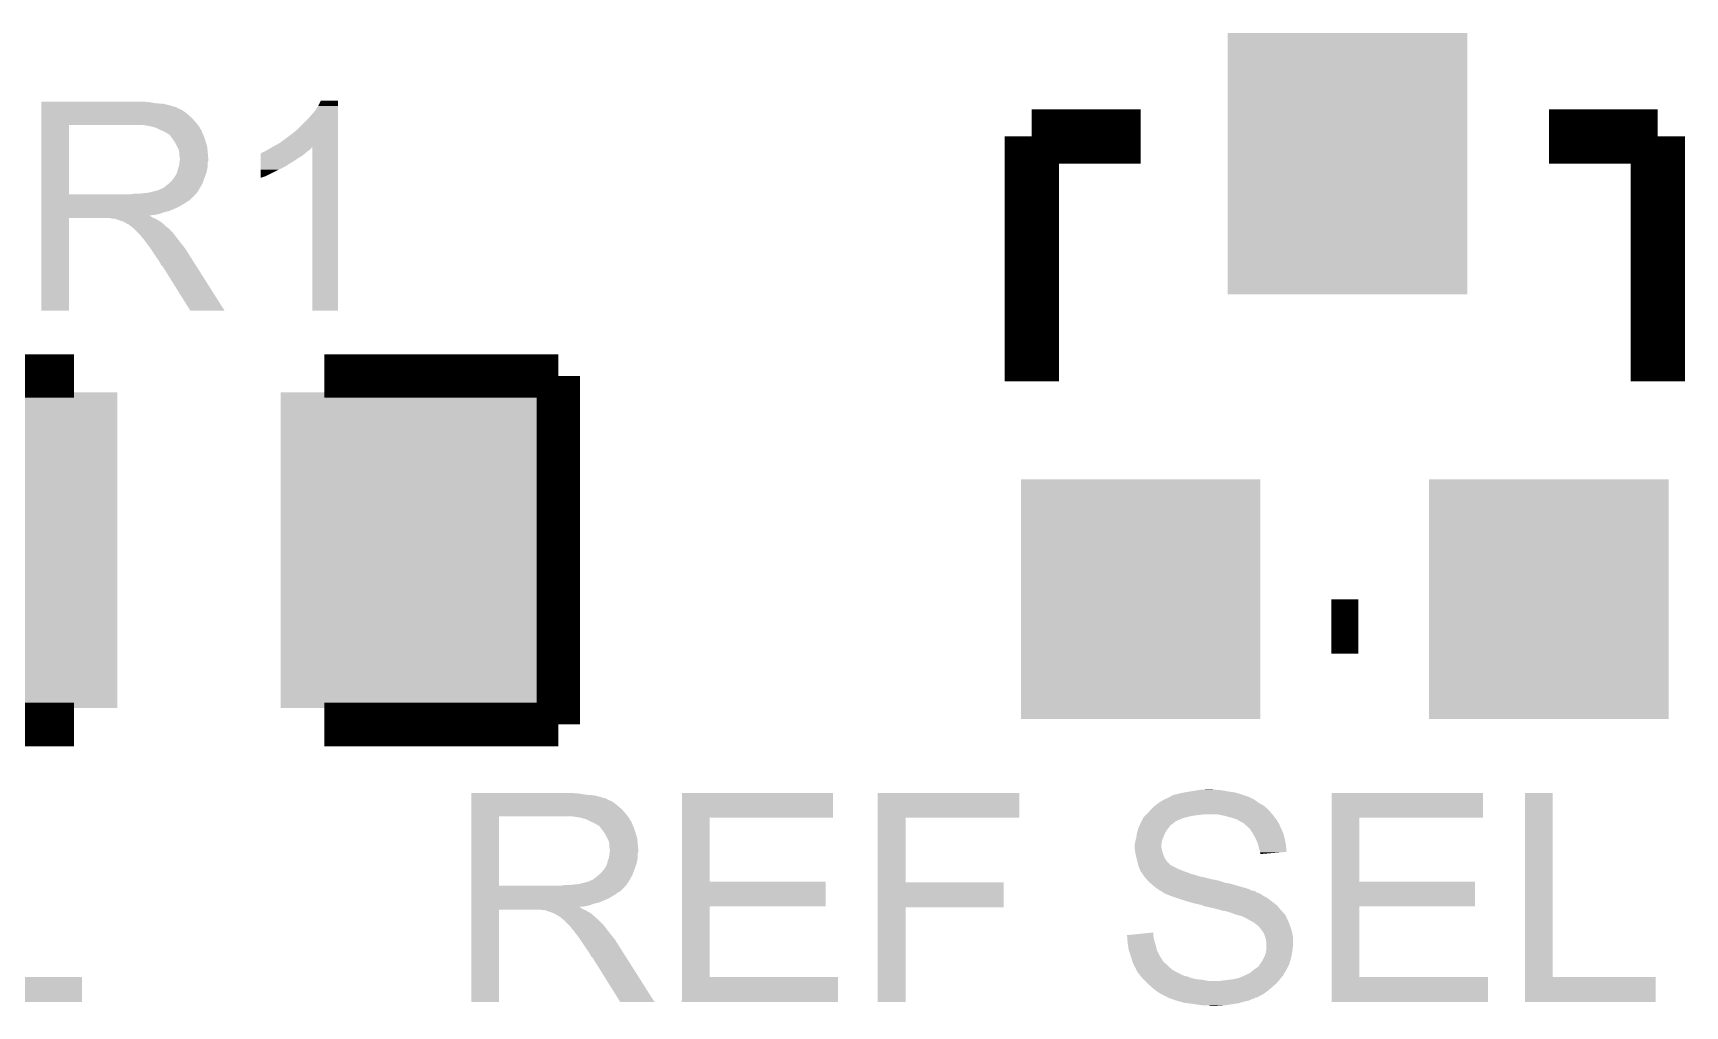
# Model space of a CAD drawing. Extents: x -1.4 to 24.3, y -3.9 to 24.9.
# Drawn here: x 10.12 to 17.83, y 3.72 to 8.26 of the extents above; entities that cross this region are included whole.
import ezdxf

# ---------------------------------------------------------------- set-up
doc = ezdxf.new("R2010")
doc.units = 0
doc.layers.get('0').update_dxf_attribs({"linetype": 'CONTINUOUS'})
doc.layers.add('DAC2_CLICK_V100_GTO', color=11, linetype='CONTINUOUS')
doc.layers.add('DAC2_CLICK_V100_GTS', color=8, linetype='CONTINUOUS')

# ---------------------------------------------------------------- blocks, each defined once
blk = doc.blocks.new('SQUARE_55')
blk.add_solid([(0.5588, 0.5588), (0.5588, -0.5588), (-0.5588, 0.5588), (-0.5588, -0.5588)])
blk = doc.blocks.new('RECTANGLE_30')
blk.add_solid([(0.5588, 0.6096), (0.5588, -0.6096), (-0.5588, 0.6096), (-0.5588, -0.6096)])
blk = doc.blocks.new('RECTANGLE_32')
blk.add_solid([(0.6096, 0.7366), (0.6096, -0.7366), (-0.6096, 0.7366), (-0.6096, -0.7366)])

msp = doc.modelspace()

# ---------------------------------------------------------------- linework, layer by layer
at = {"layer": 'DAC2_CLICK_V100_GTO'}
for points, const_width in [([(14.7828, 7.7724), (15.2908, 7.7724)], 0.254), ([(14.7828, 6.6294), (14.7828, 7.7724)], 0.254), ([(17.1958, 7.7724), (17.7038, 7.7724)], 0.254), ([(17.7038, 6.6294), (17.7038, 7.7724)], 0.254), ([(9.2202, 6.6548), (10.3124, 6.6548)], 0.2032), ([(11.4808, 6.6548), (12.573, 6.6548)], 0.2032), ([(12.573, 5.0292), (12.573, 6.6548)], 0.2032), ([(16.1798, 5.4864), (16.3068, 5.4864)], 0.254), ([(9.2202, 5.0292), (10.3124, 5.0292)], 0.2032), ([(11.4808, 5.0292), (12.573, 5.0292)], 0.2032)]:
    msp.add_lwpolyline(points, dxfattribs=dict(at, const_width=const_width))
for points in [[(10.16002, 7.93242), (10.160022, 7.93496), (10.66546, 7.93242), (10.63752, 7.93496)], [(10.16002, 7.92734), (10.16002, 7.93242), (10.695938, 7.92734), (10.66546, 7.93242)], [(10.16002, 7.9248), (10.16002, 7.92734), (10.7315, 7.9248), (10.695938, 7.92734)], [(10.16002, 7.91718), (10.16002, 7.9248), (10.761978, 7.91718), (10.7315, 7.9248)], [(10.16002, 7.9121), (10.16002, 7.91718), (10.777222, 7.9121), (10.761978, 7.91718)], [(10.16002, 7.90956), (10.16002, 7.9121), (10.789922, 7.90956), (10.777222, 7.9121)], [(10.16002, 7.909538), (10.16002, 7.90956), (10.79246, 7.909538), (10.789922, 7.90956)], [(10.16002, 7.907014), (10.16002, 7.909538), (10.792474, 7.907014), (10.79246, 7.909538)], [(10.16002, 7.90194), (10.16002, 7.907014), (10.80262, 7.90194), (10.792474, 7.907014)], [(10.16002, 7.896858), (10.16002, 7.90194), (10.815322, 7.896858), (10.80262, 7.90194)], [(10.16002, 7.8867), (10.16002, 7.896858), (10.83056, 7.8867), (10.815322, 7.896858)], [(10.16002, 7.874), (10.16002, 7.8867), (10.8458, 7.874), (10.83056, 7.8867)], [(10.16002, 7.85876), (10.16002, 7.874), (10.863582, 7.85876), (10.8458, 7.874)], [(11.40206, 7.85114), (11.43762, 7.89178), (11.544298, 7.85114), (11.544298, 7.89178)], [(11.43762, 7.89178), (11.45286, 7.914642), (11.544298, 7.89178), (11.544298, 7.914642)], [(11.45286, 7.914642), (11.465562, 7.940018), (11.544298, 7.914642), (11.5443, 7.940018)], [(11.465562, 7.940018), (11.465574, 7.94004), (11.5443, 7.940018), (11.465574, 7.94004)], [(10.160012, 7.503182), (10.160018, 7.82572), (10.28954, 7.503182), (10.289542, 7.82572)], [(10.160018, 7.838442), (10.16002, 7.85876), (10.88136, 7.838442), (10.863582, 7.85876)], [(10.160018, 7.82574), (10.160018, 7.838442), (10.891238, 7.82574), (10.88136, 7.838442)], [(10.160018, 7.82572), (10.160018, 7.82574), (10.289542, 7.82572), (10.59688, 7.82574)], [(10.668002, 7.82066), (10.634982, 7.82574), (10.895188, 7.82066), (10.891238, 7.82574)], [(10.686642, 7.815576), (10.668002, 7.82066), (10.89914, 7.815576), (10.895188, 7.82066)], [(10.69594, 7.81304), (10.686642, 7.815576), (10.899144, 7.81304), (10.89914, 7.815576)], [(10.695952, 7.813034), (10.69594, 7.81304), (10.899144, 7.813034), (10.899144, 7.81304)], [(10.71626, 7.80288), (10.695952, 7.813034), (10.90676, 7.80288), (10.899144, 7.813034)], [(10.73404, 7.79526), (10.71626, 7.80288), (10.909808, 7.79526), (10.90676, 7.80288)], [(10.74251, 7.79018), (10.73404, 7.79526), (10.91184, 7.79018), (10.909808, 7.79526)], [(10.74674, 7.787642), (10.74251, 7.79018), (10.912928, 7.787642), (10.91184, 7.79018)], [(10.754364, 7.78256), (10.74674, 7.787642), (10.915106, 7.78256), (10.912928, 7.787642)], [(11.33094, 7.7851), (11.358878, 7.807958), (11.544296, 7.7851), (11.544296, 7.807958)], [(11.358878, 7.807958), (11.40206, 7.85114), (11.544296, 7.807958), (11.544298, 7.85114)], [(10.756904, 7.782552), (10.754364, 7.78256), (10.91511, 7.782552), (10.915106, 7.78256)], [(10.76452, 7.7724), (10.756904, 7.782552), (10.91946, 7.7724), (10.91511, 7.782552)], [(10.77214, 7.76224), (10.76452, 7.7724), (10.922848, 7.76224), (10.91946, 7.7724)], [(10.781212, 7.74954), (10.77214, 7.76224), (10.92708, 7.74954), (10.922848, 7.76224)], [(10.78484, 7.744458), (10.781212, 7.74954), (10.928606, 7.744458), (10.92708, 7.74954)], [(10.795, 7.724138), (10.78484, 7.744458), (10.9347, 7.724138), (10.928606, 7.744458)], [(10.80262, 7.708896), (10.795, 7.724138), (10.936226, 7.708896), (10.9347, 7.724138)], [(11.209022, 7.70636), (11.219178, 7.71144), (11.40714, 7.70636), (11.413912, 7.71144)], [(11.219178, 7.71144), (11.223408, 7.713978), (11.413912, 7.71144), (11.417298, 7.713978)], [(11.223408, 7.713978), (11.236098, 7.721592), (11.417298, 7.713978), (11.422376, 7.721592)], [(11.236098, 7.721592), (11.236112, 7.7216), (11.422376, 7.721592), (11.424898, 7.7216)], [(11.236112, 7.7216), (11.24458, 7.72668), (11.544294, 7.7216), (11.544294, 7.72668)], [(11.24458, 7.72668), (11.272522, 7.74192), (11.544294, 7.72668), (11.544294, 7.74192)], [(11.272522, 7.74192), (11.30046, 7.76224), (11.544294, 7.74192), (11.544296, 7.76224)], [(11.30046, 7.76224), (11.33094, 7.7851), (11.544296, 7.76224), (11.544296, 7.7851)], [(11.42492, 6.959622), (11.424898, 7.7216), (11.544278, 6.959622), (11.544294, 7.7216)], [(10.79754, 7.619998), (10.802618, 7.632698), (10.934698, 7.619998), (10.93724, 7.632698)], [(10.802618, 7.632698), (10.80552, 7.653016), (10.93724, 7.632698), (10.93724, 7.653016)], [(10.804072, 7.69874), (10.80262, 7.708896), (10.93724, 7.69874), (10.936226, 7.708896)], [(10.80516, 7.691118), (10.804072, 7.69874), (10.937876, 7.691118), (10.93724, 7.69874)], [(10.805162, 7.678418), (10.80516, 7.691118), (10.938934, 7.678418), (10.937876, 7.691118)], [(10.8077, 7.670796), (10.805162, 7.678418), (10.93957, 7.670796), (10.938934, 7.678418)], [(10.80552, 7.653016), (10.806246, 7.658096), (10.93724, 7.653016), (10.939778, 7.658096)], [(10.806246, 7.658096), (10.8077, 7.66826), (10.939778, 7.658096), (10.939778, 7.66826)], [(10.8077, 7.668262), (10.8077, 7.670796), (10.93978, 7.668262), (10.93957, 7.670796)], [(10.8077, 7.66826), (10.8077, 7.668262), (10.939778, 7.66826), (10.93978, 7.668262)], [(11.183628, 7.62508), (11.18363, 7.6327), (11.285218, 7.62508), (11.297922, 7.6327)], [(11.18363, 7.64032), (11.183634, 7.65556), (11.310616, 7.64032), (11.336022, 7.65556)], [(11.18363, 7.640298), (11.18363, 7.64032), (11.30808, 7.640298), (11.310616, 7.64032)], [(11.18363, 7.637774), (11.18363, 7.640298), (11.308066, 7.637774), (11.30808, 7.640298)], [(11.18363, 7.6327), (11.18363, 7.637774), (11.297922, 7.6327), (11.308066, 7.637774)], [(11.183634, 7.65556), (11.183636, 7.6708), (11.336022, 7.65556), (11.35888, 7.6708)], [(11.183636, 7.6708), (11.18364, 7.6835), (11.35888, 7.6708), (11.379198, 7.6835)], [(11.18364, 7.6835), (11.183642, 7.69366), (11.379198, 7.6835), (11.39139, 7.69366)], [(11.183642, 7.69366), (11.186166, 7.693666), (11.39139, 7.69366), (11.391398, 7.693666)], [(11.186166, 7.693666), (11.1887, 7.6962), (11.391398, 7.693666), (11.39444, 7.6962)], [(11.1887, 7.6962), (11.188704, 7.696202), (11.39444, 7.6962), (11.394442, 7.696202)], [(11.188704, 7.696202), (11.193782, 7.69874), (11.394442, 7.696202), (11.397614, 7.69874)], [(11.193782, 7.69874), (11.201404, 7.701282), (11.397614, 7.69874), (11.400792, 7.701282)], [(11.201404, 7.701282), (11.209022, 7.70636), (11.400792, 7.701282), (11.40714, 7.70636)], [(10.756898, 7.553958), (10.7696, 7.56666), (10.912762, 7.553958), (10.91738, 7.56666)], [(10.7696, 7.56666), (10.779758, 7.579358), (10.91738, 7.56666), (10.921998, 7.579358)], [(10.779758, 7.579358), (10.782298, 7.5819), (10.921998, 7.579358), (10.922922, 7.5819)], [(10.782298, 7.5819), (10.78484, 7.586978), (10.922922, 7.5819), (10.924768, 7.586978)], [(10.78484, 7.586978), (10.789918, 7.594598), (10.924768, 7.586978), (10.927538, 7.594598)], [(10.789918, 7.594598), (10.794998, 7.607298), (10.927538, 7.594598), (10.932156, 7.607298)], [(10.794998, 7.6073), (10.79754, 7.619998), (10.932158, 7.6073), (10.934698, 7.619998)], [(10.794998, 7.607298), (10.794998, 7.6073), (10.932156, 7.607298), (10.932158, 7.6073)], [(11.18362, 7.58698), (11.183626, 7.61746), (11.206478, 7.58698), (11.26744, 7.61746)], [(11.18362, 7.57939), (11.18362, 7.58698), (11.18362, 7.57939), (11.206478, 7.58698)], [(11.183626, 7.61746), (11.183628, 7.62508), (11.26744, 7.61746), (11.285218, 7.62508)], [(10.16001, 7.49046), (10.160012, 7.492994), (10.871178, 7.49046), (10.8712, 7.492994)], [(10.16001, 7.490454), (10.16001, 7.49046), (10.868654, 7.490454), (10.871178, 7.49046)], [(10.16001, 7.475218), (10.16001, 7.490454), (10.853416, 7.475218), (10.868654, 7.490454)], [(10.160012, 7.50316), (10.160012, 7.503182), (10.579098, 7.50316), (10.28954, 7.503182)], [(10.160012, 7.492994), (10.160012, 7.50316), (10.8712, 7.492994), (10.88136, 7.50316)], [(10.579098, 7.50316), (10.596864, 7.505698), (10.88136, 7.50316), (10.883898, 7.505698)], [(10.596864, 7.505698), (10.59688, 7.5057), (10.883898, 7.505698), (10.883898, 7.5057)], [(10.617198, 7.5057), (10.662918, 7.51078), (10.883898, 7.5057), (10.887286, 7.51078)], [(10.662918, 7.51078), (10.703558, 7.52094), (10.887286, 7.51078), (10.894062, 7.52094)], [(10.706096, 7.52094), (10.713716, 7.526018), (10.894062, 7.52094), (10.897024, 7.526018)], [(10.713716, 7.526018), (10.721338, 7.52856), (10.897024, 7.526018), (10.898506, 7.52856)], [(10.721338, 7.52856), (10.731498, 7.533638), (10.898506, 7.52856), (10.901468, 7.533638)], [(10.731498, 7.533638), (10.753722, 7.551418), (10.901468, 7.533638), (10.91184, 7.551418)], [(10.753722, 7.551418), (10.756898, 7.553958), (10.91184, 7.551418), (10.912762, 7.553958)], [(10.160008, 7.401558), (10.16001, 7.404066), (10.668004, 7.401558), (10.665492, 7.404066)], [(10.160008, 7.399018), (10.160008, 7.401558), (10.673082, 7.399018), (10.668004, 7.401558)], [(10.16001, 7.470138), (10.16001, 7.475218), (10.84326, 7.470138), (10.853416, 7.475218)], [(10.16001, 7.462518), (10.16001, 7.470138), (10.833098, 7.462518), (10.84326, 7.470138)], [(10.16001, 7.44728), (10.16001, 7.462518), (10.8077, 7.44728), (10.833098, 7.462518)], [(10.16001, 7.43966), (10.16001, 7.44728), (10.79246, 7.43966), (10.8077, 7.44728)], [(10.16001, 7.42442), (10.16001, 7.43966), (10.756898, 7.42442), (10.79246, 7.43966)], [(10.16001, 7.419338), (10.16001, 7.42442), (10.734038, 7.419338), (10.756898, 7.42442)], [(10.16001, 7.41172), (10.16001, 7.419338), (10.713718, 7.41172), (10.734038, 7.419338)], [(10.16001, 7.40664), (10.16001, 7.41172), (10.690858, 7.40664), (10.713718, 7.41172)], [(10.16001, 7.404066), (10.16001, 7.40664), (10.665492, 7.404066), (10.690858, 7.40664)], [(10.16, 6.959622), (10.160008, 7.391378), (10.289518, 6.959622), (10.28954, 7.391378)], [(10.160008, 7.39394), (10.160008, 7.399018), (10.6807, 7.39394), (10.673082, 7.399018)], [(10.160008, 7.3914), (10.160008, 7.39394), (10.687052, 7.3914), (10.6807, 7.39394)], [(10.160008, 7.391378), (10.160008, 7.3914), (10.28954, 7.391378), (10.482578, 7.3914)], [(10.492738, 7.38886), (10.482578, 7.3914), (10.693402, 7.38886), (10.687052, 7.3914)], [(10.507974, 7.386326), (10.505434, 7.38886), (10.697626, 7.386326), (10.693402, 7.38886)], [(10.510516, 7.38632), (10.507974, 7.386326), (10.697636, 7.38632), (10.697626, 7.386326)], [(10.540998, 7.37616), (10.510516, 7.38632), (10.714568, 7.37616), (10.697636, 7.38632)], [(10.546078, 7.37362), (10.540998, 7.37616), (10.7188, 7.37362), (10.714568, 7.37616)], [(10.551158, 7.37108), (10.546078, 7.37362), (10.721976, 7.37108), (10.7188, 7.37362)], [(10.558778, 7.366002), (10.551158, 7.37108), (10.728324, 7.366002), (10.721976, 7.37108)], [(10.563856, 7.363462), (10.558778, 7.366002), (10.731498, 7.363462), (10.728324, 7.366002)], [(10.566394, 7.36346), (10.563856, 7.363462), (10.7315, 7.36346), (10.731498, 7.363462)], [(10.56894, 7.360922), (10.566394, 7.36346), (10.734038, 7.360922), (10.7315, 7.36346)], [(10.5791, 7.3533), (10.56894, 7.360922), (10.74166, 7.3533), (10.734038, 7.360922)], [(10.582276, 7.35076), (10.5791, 7.3533), (10.7442, 7.35076), (10.74166, 7.3533)], [(10.588628, 7.345678), (10.582276, 7.35076), (10.751822, 7.345678), (10.7442, 7.35076)], [(10.591798, 7.343142), (10.588628, 7.345678), (10.754358, 7.343142), (10.751822, 7.345678)], [(10.614662, 7.320278), (10.591798, 7.343142), (10.77722, 7.320278), (10.754358, 7.343142)], [(10.622278, 7.31266), (10.614662, 7.320278), (10.782936, 7.31266), (10.77722, 7.320278)], [(10.629898, 7.3025), (10.622278, 7.31266), (10.790556, 7.3025), (10.782936, 7.31266)], [(10.63117, 7.29996), (10.629898, 7.3025), (10.79246, 7.29996), (10.790556, 7.3025)], [(10.632434, 7.297434), (10.63117, 7.29996), (10.794426, 7.297434), (10.79246, 7.29996)], [(10.63497, 7.29742), (10.632434, 7.297434), (10.794436, 7.29742), (10.794426, 7.297434)], [(10.650216, 7.2771), (10.63497, 7.29742), (10.81024, 7.2771), (10.794436, 7.29742)], [(10.66546, 7.25678), (10.650216, 7.2771), (10.826496, 7.25678), (10.81024, 7.2771)], [(10.668848, 7.251698), (10.66546, 7.25678), (10.83056, 7.251698), (10.826496, 7.25678)], [(10.687474, 7.22376), (10.668848, 7.251698), (10.84834, 7.22376), (10.83056, 7.251698)], [(10.69594, 7.21106), (10.687474, 7.22376), (10.856398, 7.21106), (10.84834, 7.22376)], [(10.70864, 7.193282), (10.69594, 7.21106), (10.867678, 7.193282), (10.856398, 7.21106)], [(10.7188, 7.175498), (10.70864, 7.193282), (10.878962, 7.175498), (10.867678, 7.193282)], [(10.721338, 7.170426), (10.7188, 7.175498), (10.88218, 7.170426), (10.878962, 7.175498)], [(10.726414, 7.167882), (10.721338, 7.170426), (10.883794, 7.167882), (10.88218, 7.170426)], [(10.728962, 7.1628), (10.726414, 7.167882), (10.887018, 7.1628), (10.883794, 7.167882)], [(10.855958, 6.95961), (10.728962, 7.1628), (11.015934, 6.95961), (10.887018, 7.1628)], [(10.289518, 6.9596), (10.16, 6.959622), (10.289518, 6.9596), (10.289518, 6.959622)], [(11.01594, 6.9596), (11.015934, 6.95961), (11.01594, 6.9596), (10.855958, 6.95961)], [(11.544278, 6.9596), (11.42492, 6.959622), (11.544278, 6.9596), (11.544278, 6.959622)], [(12.16662, 4.70662), (12.166622, 4.70916), (12.67206, 4.70662), (12.64412, 4.70916)], [(12.16662, 4.70154), (12.16662, 4.70662), (12.702538, 4.70154), (12.67206, 4.70662)], [(13.149598, 4.59486), (13.1496, 4.709138), (13.855678, 4.59486), (13.8557, 4.709138)], [(13.1496, 4.709138), (13.149602, 4.70916), (13.8557, 4.709138), (13.149602, 4.70916)], [(14.063998, 4.59486), (14.064, 4.709138), (14.724358, 4.59486), (14.72438, 4.709138)], [(14.064, 4.709138), (14.064002, 4.70916), (14.72438, 4.709138), (14.064002, 4.70916)], [(15.448286, 4.70154), (15.47876, 4.70916), (15.76578, 4.70154), (15.741018, 4.70916)], [(15.47876, 4.70916), (15.49273, 4.7117), (15.741018, 4.70916), (15.732762, 4.7117)], [(15.49273, 4.7117), (15.5067, 4.71424), (15.732762, 4.7117), (15.716252, 4.71424)], [(15.5067, 4.71424), (15.52194, 4.71678), (15.716252, 4.71424), (15.69974, 4.71678)], [(15.52194, 4.71678), (15.53718, 4.71932), (15.69974, 4.71678), (15.68577, 4.71932)], [(15.53718, 4.71932), (15.553688, 4.72186), (15.68577, 4.71932), (15.6718, 4.72186)], [(15.553688, 4.72186), (15.570198, 4.7244), (15.6718, 4.72186), (15.64386, 4.7244)], [(15.570198, 4.7244), (15.605758, 4.72694), (15.633702, 4.7244), (15.623542, 4.72694)], [(16.182358, 4.59486), (16.18236, 4.709138), (16.888438, 4.59486), (16.88846, 4.709138)], [(16.18236, 4.709138), (16.182362, 4.70916), (16.88846, 4.709138), (16.182362, 4.70916)], [(17.084042, 3.85064), (17.08406, 4.709138), (17.213602, 3.85064), (17.21358, 4.709138)], [(17.08406, 4.709138), (17.084062, 4.70916), (17.21358, 4.709138), (17.084062, 4.70916)], [(12.166618, 4.612642), (12.16662, 4.63296), (12.88796, 4.612642), (12.870182, 4.63296)], [(12.16662, 4.699), (12.16662, 4.70154), (12.7381, 4.699), (12.702538, 4.70154)], [(12.16662, 4.69138), (12.16662, 4.699), (12.768578, 4.69138), (12.7381, 4.699)], [(12.16662, 4.6863), (12.16662, 4.69138), (12.783822, 4.6863), (12.768578, 4.69138)], [(12.16662, 4.68376), (12.16662, 4.6863), (12.796522, 4.68376), (12.783822, 4.6863)], [(12.16662, 4.683738), (12.16662, 4.68376), (12.79906, 4.683738), (12.796522, 4.68376)], [(12.16662, 4.681214), (12.16662, 4.683738), (12.799074, 4.681214), (12.79906, 4.683738)], [(12.16662, 4.67614), (12.16662, 4.681214), (12.80922, 4.67614), (12.799074, 4.681214)], [(12.16662, 4.671058), (12.16662, 4.67614), (12.821922, 4.671058), (12.80922, 4.67614)], [(12.16662, 4.6609), (12.16662, 4.671058), (12.83716, 4.6609), (12.821922, 4.671058)], [(12.16662, 4.6482), (12.16662, 4.6609), (12.8524, 4.6482), (12.83716, 4.6609)], [(12.16662, 4.63296), (12.16662, 4.6482), (12.870182, 4.63296), (12.8524, 4.6482)], [(15.32382, 4.61518), (15.336518, 4.630418), (15.900966, 4.61518), (15.88742, 4.630418)], [(15.336518, 4.630418), (15.33906, 4.63296), (15.88742, 4.630418), (15.88516, 4.63296)], [(15.33906, 4.63296), (15.351762, 4.64566), (15.88516, 4.63296), (15.870646, 4.64566)], [(15.351762, 4.64566), (15.358292, 4.65074), (15.870646, 4.64566), (15.86484, 4.65074)], [(15.358292, 4.65074), (15.374616, 4.663438), (15.86484, 4.65074), (15.84198, 4.663438)], [(15.374616, 4.663438), (15.374622, 4.663442), (15.84198, 4.663438), (15.841976, 4.663442)], [(15.374622, 4.663442), (15.39579, 4.676142), (15.841976, 4.663442), (15.8242, 4.676142)], [(15.39579, 4.676142), (15.400022, 4.67868), (15.8242, 4.676142), (15.81997, 4.67868)], [(15.400022, 4.67868), (15.411194, 4.68376), (15.81997, 4.67868), (15.811502, 4.68376)], [(15.411194, 4.68376), (15.416782, 4.6863), (15.811502, 4.68376), (15.803884, 4.6863)], [(15.416782, 4.6863), (15.427942, 4.691374), (15.803884, 4.6863), (15.798806, 4.691374)], [(15.427942, 4.691374), (15.427954, 4.69138), (15.798806, 4.691374), (15.796264, 4.69138)], [(15.427954, 4.69138), (15.42796, 4.691382), (15.796264, 4.69138), (15.796258, 4.691382)], [(15.42796, 4.691382), (15.430504, 4.693922), (15.796258, 4.691382), (15.788638, 4.693922)], [(15.430504, 4.693922), (15.440662, 4.699), (15.788638, 4.693922), (15.773402, 4.699)], [(15.440662, 4.699), (15.44828, 4.701538), (15.773402, 4.699), (15.765788, 4.701538)], [(15.44828, 4.701538), (15.448286, 4.70154), (15.765788, 4.701538), (15.76578, 4.70154)], [(12.166612, 4.277382), (12.166618, 4.59992), (12.29614, 4.277382), (12.296142, 4.59992)], [(12.166618, 4.59994), (12.166618, 4.612642), (12.897838, 4.59994), (12.88796, 4.612642)], [(12.166618, 4.59992), (12.166618, 4.59994), (12.296142, 4.59992), (12.60348, 4.59994)], [(12.674602, 4.59486), (12.641582, 4.59994), (12.901788, 4.59486), (12.897838, 4.59994)], [(12.693242, 4.589776), (12.674602, 4.59486), (12.90574, 4.589776), (12.901788, 4.59486)], [(12.70254, 4.58724), (12.693242, 4.589776), (12.905744, 4.58724), (12.90574, 4.589776)], [(12.702552, 4.587234), (12.70254, 4.58724), (12.905744, 4.587234), (12.905744, 4.58724)], [(12.72286, 4.57708), (12.702552, 4.587234), (12.91336, 4.57708), (12.905744, 4.587234)], [(12.74064, 4.56946), (12.72286, 4.57708), (12.916408, 4.56946), (12.91336, 4.57708)], [(12.74911, 4.56438), (12.74064, 4.56946), (12.91844, 4.56438), (12.916408, 4.56946)], [(12.75334, 4.561842), (12.74911, 4.56438), (12.919528, 4.561842), (12.91844, 4.56438)], [(12.760964, 4.55676), (12.75334, 4.561842), (12.921706, 4.55676), (12.919528, 4.561842)], [(12.763504, 4.556752), (12.760964, 4.55676), (12.92171, 4.556752), (12.921706, 4.55676)], [(12.77112, 4.5466), (12.763504, 4.556752), (12.92606, 4.5466), (12.92171, 4.556752)], [(13.149592, 4.29514), (13.149598, 4.594838), (13.279142, 4.29514), (13.27912, 4.594838)], [(13.149598, 4.594838), (13.149598, 4.59486), (13.27912, 4.594838), (13.855678, 4.59486)], [(14.063992, 4.2926), (14.063998, 4.594838), (14.193542, 4.2926), (14.19352, 4.594838)], [(14.063998, 4.594838), (14.063998, 4.59486), (14.19352, 4.594838), (14.724358, 4.59486)], [(15.28064, 4.546602), (15.286282, 4.559298), (15.420976, 4.546602), (15.430498, 4.559298)], [(15.286282, 4.559298), (15.288542, 4.56438), (15.430498, 4.559298), (15.43812, 4.56438)], [(15.288542, 4.56438), (15.28967, 4.566918), (15.43812, 4.56438), (15.44066, 4.566918)], [(15.28967, 4.566918), (15.2908, 4.56946), (15.44066, 4.566918), (15.444048, 4.56946)], [(15.2908, 4.56946), (15.29334, 4.57454), (15.444048, 4.56946), (15.45082, 4.57454)], [(15.29334, 4.57454), (15.29715, 4.58216), (15.45082, 4.57454), (15.463518, 4.58216)], [(15.29715, 4.58216), (15.30223, 4.59232), (15.463518, 4.58216), (15.488918, 4.59232)], [(15.30223, 4.59232), (15.303502, 4.59486), (15.488918, 4.59232), (15.498232, 4.59486)], [(15.303502, 4.59486), (15.30858, 4.59994), (15.498232, 4.59486), (15.51686, 4.59994)], [(15.30858, 4.59994), (15.31366, 4.60502), (15.51686, 4.59994), (15.5448, 4.60502)], [(15.31366, 4.60502), (15.3162, 4.60756), (15.5448, 4.60502), (15.570202, 4.60756)], [(15.3162, 4.60756), (15.31874, 4.6101), (15.570202, 4.60756), (15.582898, 4.6101)], [(15.31874, 4.6101), (15.318742, 4.610102), (15.90548, 4.6101), (15.905478, 4.610102)], [(15.318742, 4.610102), (15.32382, 4.61518), (15.905478, 4.610102), (15.900966, 4.61518)], [(15.684502, 4.60248), (15.648938, 4.6101), (15.911406, 4.60248), (15.90548, 4.6101)], [(15.71244, 4.59486), (15.684502, 4.60248), (15.917332, 4.59486), (15.911406, 4.60248)], [(15.737838, 4.587242), (15.71244, 4.59486), (15.923256, 4.587242), (15.917332, 4.59486)], [(15.73785, 4.587236), (15.737838, 4.587242), (15.92326, 4.587236), (15.923256, 4.587242)], [(15.742288, 4.5847), (15.73785, 4.587236), (15.923282, 4.5847), (15.92326, 4.587236)], [(15.742312, 4.584686), (15.742288, 4.5847), (15.925806, 4.584686), (15.923282, 4.5847)], [(15.755622, 4.57708), (15.742312, 4.584686), (15.929612, 4.57708), (15.925806, 4.584686)], [(15.760698, 4.574542), (15.755622, 4.57708), (15.93088, 4.574542), (15.929612, 4.57708)], [(15.770856, 4.569462), (15.760698, 4.574542), (15.933928, 4.569462), (15.93088, 4.574542)], [(15.77848, 4.561838), (15.770856, 4.569462), (15.9385, 4.561838), (15.933928, 4.569462)], [(15.798798, 4.544062), (15.77848, 4.561838), (15.94612, 4.544062), (15.9385, 4.561838)], [(16.182352, 4.29514), (16.182358, 4.594838), (16.311902, 4.29514), (16.31188, 4.594838)], [(16.182358, 4.594838), (16.182358, 4.59486), (16.31188, 4.594838), (16.888438, 4.59486)], [(12.77874, 4.53644), (12.77112, 4.5466), (12.929448, 4.53644), (12.92606, 4.5466)], [(12.787812, 4.52374), (12.77874, 4.53644), (12.93368, 4.52374), (12.929448, 4.53644)], [(12.79144, 4.518658), (12.787812, 4.52374), (12.935206, 4.518658), (12.93368, 4.52374)], [(12.8016, 4.498338), (12.79144, 4.518658), (12.9413, 4.498338), (12.935206, 4.518658)], [(12.80922, 4.483096), (12.8016, 4.498338), (12.942826, 4.483096), (12.9413, 4.498338)], [(12.810672, 4.47294), (12.80922, 4.483096), (12.94384, 4.47294), (12.942826, 4.483096)], [(12.81176, 4.465318), (12.810672, 4.47294), (12.944476, 4.465318), (12.94384, 4.47294)], [(15.26286, 4.467862), (15.2654, 4.483102), (15.387884, 4.467862), (15.389578, 4.483102)], [(15.2654, 4.483102), (15.266124, 4.485638), (15.389578, 4.483102), (15.38986, 4.485638)], [(15.266124, 4.485638), (15.27048, 4.500882), (15.38986, 4.485638), (15.395574, 4.500882)], [(15.27048, 4.500882), (15.271114, 4.50596), (15.395574, 4.500882), (15.39748, 4.50596)], [(15.271114, 4.50596), (15.27302, 4.521202), (15.39748, 4.50596), (15.404012, 4.521202)], [(15.27302, 4.521202), (15.27378, 4.52374), (15.404012, 4.521202), (15.4051, 4.52374)], [(15.27378, 4.52374), (15.278352, 4.53898), (15.4051, 4.52374), (15.41526, 4.53898)], [(15.278352, 4.53898), (15.28064, 4.546602), (15.41526, 4.53898), (15.420976, 4.546602)], [(15.7988, 4.54406), (15.798798, 4.544062), (15.94612, 4.54406), (15.94612, 4.544062)], [(15.81404, 4.5212), (15.7988, 4.54406), (15.956282, 4.5212), (15.94612, 4.54406)], [(15.82674, 4.49834), (15.81404, 4.5212), (15.962516, 4.49834), (15.956282, 4.5212)], [(15.828998, 4.493262), (15.82674, 4.49834), (15.9639, 4.493262), (15.962516, 4.49834)], [(15.8369, 4.475482), (15.828998, 4.493262), (15.967134, 4.475482), (15.9639, 4.493262)], [(15.839442, 4.465322), (15.8369, 4.475482), (15.96898, 4.465322), (15.967134, 4.475482)], [(12.801598, 4.3815), (12.80414, 4.394198), (12.938758, 4.3815), (12.941298, 4.394198)], [(12.80414, 4.394198), (12.809218, 4.406898), (12.941298, 4.394198), (12.94384, 4.406898)], [(12.809218, 4.406898), (12.81212, 4.427216), (12.94384, 4.406898), (12.94384, 4.427216)], [(12.811762, 4.452618), (12.81176, 4.465318), (12.945534, 4.452618), (12.944476, 4.465318)], [(12.8143, 4.444996), (12.811762, 4.452618), (12.94617, 4.444996), (12.945534, 4.452618)], [(12.81212, 4.427216), (12.812846, 4.432296), (12.94384, 4.427216), (12.946378, 4.432296)], [(12.812846, 4.432296), (12.8143, 4.44246), (12.946378, 4.432296), (12.946378, 4.44246)], [(12.8143, 4.442462), (12.8143, 4.444996), (12.94638, 4.442462), (12.94617, 4.444996)], [(12.8143, 4.44246), (12.8143, 4.442462), (12.946378, 4.44246), (12.94638, 4.442462)], [(15.26286, 4.462778), (15.26286, 4.467862), (15.38732, 4.462778), (15.387884, 4.467862)], [(15.26286, 4.455162), (15.26286, 4.462778), (15.38732, 4.455162), (15.38732, 4.462778)], [(15.262862, 4.455158), (15.26286, 4.455162), (15.38732, 4.455158), (15.38732, 4.455162)], [(15.265118, 4.434842), (15.262862, 4.455158), (15.3924, 4.434842), (15.38732, 4.455158)], [(15.2654, 4.432302), (15.265118, 4.434842), (15.393248, 4.432302), (15.3924, 4.434842)], [(15.268224, 4.4196), (15.2654, 4.432302), (15.39748, 4.4196), (15.393248, 4.432302)], [(15.27048, 4.40944), (15.268224, 4.4196), (15.401546, 4.40944), (15.39748, 4.4196)], [(15.271116, 4.406898), (15.27048, 4.40944), (15.402562, 4.406898), (15.401546, 4.40944)], [(15.274926, 4.391658), (15.271116, 4.406898), (15.412722, 4.391658), (15.402562, 4.406898)], [(15.841982, 4.45516), (15.839442, 4.465322), (15.96982, 4.45516), (15.96898, 4.465322)], [(15.847058, 4.439922), (15.841982, 4.45516), (15.97108, 4.439922), (15.96982, 4.45516)], [(15.84706, 4.434838), (15.847058, 4.439922), (15.971498, 4.434838), (15.97108, 4.439922)], [(15.84706, 4.432306), (15.84706, 4.434838), (15.94104, 4.432306), (15.971498, 4.434838)], [(15.849594, 4.429766), (15.84706, 4.432306), (15.910488, 4.429766), (15.94104, 4.432306)], [(15.8496, 4.424704), (15.849594, 4.429766), (15.8496, 4.424704), (15.910488, 4.429766)], [(12.738098, 4.307838), (12.760322, 4.325618), (12.908068, 4.307838), (12.91844, 4.325618)], [(12.760322, 4.325618), (12.763498, 4.328158), (12.91844, 4.325618), (12.919362, 4.328158)], [(12.763498, 4.328158), (12.7762, 4.34086), (12.919362, 4.328158), (12.92398, 4.34086)], [(12.7762, 4.34086), (12.786358, 4.353558), (12.92398, 4.34086), (12.928598, 4.353558)], [(12.786358, 4.353558), (12.788898, 4.3561), (12.928598, 4.353558), (12.929522, 4.3561)], [(12.788898, 4.3561), (12.79144, 4.361178), (12.929522, 4.3561), (12.931368, 4.361178)], [(12.79144, 4.361178), (12.796518, 4.368798), (12.931368, 4.361178), (12.934138, 4.368798)], [(12.796518, 4.368798), (12.801598, 4.381498), (12.934138, 4.368798), (12.938756, 4.381498)], [(12.801598, 4.381498), (12.801598, 4.3815), (12.938756, 4.381498), (12.938758, 4.3815)], [(15.278102, 4.378954), (15.274926, 4.391658), (15.42542, 4.378954), (15.412722, 4.391658)], [(15.278738, 4.376416), (15.278102, 4.378954), (15.425428, 4.376416), (15.42542, 4.378954)], [(15.280006, 4.37134), (15.278738, 4.376416), (15.433042, 4.37134), (15.425428, 4.376416)], [(15.28064, 4.368802), (15.280006, 4.37134), (15.438118, 4.368802), (15.433042, 4.37134)], [(15.285722, 4.3561), (15.28064, 4.368802), (15.46352, 4.3561), (15.438118, 4.368802)], [(15.289786, 4.34594), (15.285722, 4.3561), (15.488918, 4.34594), (15.46352, 4.3561)], [(15.2908, 4.343404), (15.289786, 4.34594), (15.496526, 4.343404), (15.488918, 4.34594)], [(15.293342, 4.34086), (15.2908, 4.343404), (15.504158, 4.34086), (15.496526, 4.343404)], [(15.295878, 4.33832), (15.293342, 4.34086), (15.510086, 4.33832), (15.504158, 4.34086)], [(15.29842, 4.333242), (15.295878, 4.33832), (15.521938, 4.333242), (15.510086, 4.33832)], [(15.298422, 4.33324), (15.29842, 4.333242), (15.521942, 4.33324), (15.521938, 4.333242)], [(15.30205, 4.32816), (15.298422, 4.33324), (15.542258, 4.32816), (15.521942, 4.33324)], [(15.307492, 4.32054), (15.30205, 4.32816), (15.565122, 4.32054), (15.542258, 4.32816)], [(15.31112, 4.31546), (15.307492, 4.32054), (15.59052, 4.31546), (15.565122, 4.32054)], [(12.16661, 4.26466), (12.166612, 4.267194), (12.877778, 4.26466), (12.8778, 4.267194)], [(12.16661, 4.264654), (12.16661, 4.26466), (12.875254, 4.264654), (12.877778, 4.26466)], [(12.16661, 4.249418), (12.16661, 4.264654), (12.860016, 4.249418), (12.875254, 4.264654)], [(12.16661, 4.244338), (12.16661, 4.249418), (12.84986, 4.244338), (12.860016, 4.249418)], [(12.16661, 4.236718), (12.16661, 4.244338), (12.839698, 4.236718), (12.84986, 4.244338)], [(12.166612, 4.27736), (12.166612, 4.277382), (12.585698, 4.27736), (12.29614, 4.277382)], [(12.166612, 4.267194), (12.166612, 4.27736), (12.8778, 4.267194), (12.88796, 4.27736)], [(12.585698, 4.27736), (12.603464, 4.279898), (12.88796, 4.27736), (12.890498, 4.279898)], [(12.603464, 4.279898), (12.60348, 4.2799), (12.890498, 4.279898), (12.890498, 4.2799)], [(12.623798, 4.2799), (12.669518, 4.28498), (12.890498, 4.2799), (12.893886, 4.28498)], [(12.669518, 4.28498), (12.710158, 4.29514), (12.893886, 4.28498), (12.900662, 4.29514)], [(12.712696, 4.29514), (12.720316, 4.300218), (12.900662, 4.29514), (12.903624, 4.300218)], [(12.720316, 4.300218), (12.727938, 4.30276), (12.903624, 4.300218), (12.905106, 4.30276)], [(12.727938, 4.30276), (12.738098, 4.307838), (12.905106, 4.30276), (12.908068, 4.307838)], [(13.14959, 4.18084), (13.149592, 4.295118), (13.820118, 4.18084), (13.82014, 4.295118)], [(13.149592, 4.295118), (13.149592, 4.29514), (13.82014, 4.295118), (13.279142, 4.29514)], [(14.063988, 4.17576), (14.063992, 4.292578), (14.650698, 4.17576), (14.65072, 4.292578)], [(14.063992, 4.292578), (14.063992, 4.2926), (14.65072, 4.292578), (14.193542, 4.2926)], [(15.31112, 4.315458), (15.31112, 4.31546), (15.590528, 4.315458), (15.59052, 4.31546)], [(15.317786, 4.30784), (15.31112, 4.315458), (15.618462, 4.30784), (15.590528, 4.315458)], [(15.317788, 4.307838), (15.317786, 4.30784), (15.621004, 4.307838), (15.618462, 4.30784)], [(15.32001, 4.3053), (15.317788, 4.307838), (15.626084, 4.3053), (15.621004, 4.307838)], [(15.322232, 4.30276), (15.32001, 4.3053), (15.64386, 4.30276), (15.633702, 4.3053)], [(15.324456, 4.300218), (15.322232, 4.30276), (15.65656, 4.300218), (15.64386, 4.30276)], [(15.328898, 4.29514), (15.324456, 4.300218), (15.671798, 4.29514), (15.65656, 4.300218)], [(15.334826, 4.29006), (15.328898, 4.29514), (15.687042, 4.29006), (15.671798, 4.29514)], [(15.33779, 4.28752), (15.334826, 4.29006), (15.704822, 4.28752), (15.687042, 4.29006)], [(15.34668, 4.2799), (15.33779, 4.28752), (15.731492, 4.2799), (15.704822, 4.28752)], [(15.36192, 4.2672), (15.34668, 4.2799), (15.775942, 4.2672), (15.731492, 4.2799)], [(15.36954, 4.26212), (15.36192, 4.2672), (15.79372, 4.26212), (15.775942, 4.2672)], [(15.37716, 4.257038), (15.36954, 4.26212), (15.803886, 4.257038), (15.79372, 4.26212)], [(15.381392, 4.2545), (15.37716, 4.257038), (15.808962, 4.2545), (15.803886, 4.257038)], [(15.385632, 4.251958), (15.381392, 4.2545), (15.824204, 4.251958), (15.808962, 4.2545)], [(15.389862, 4.24942), (15.385632, 4.251958), (15.82759, 4.24942), (15.824204, 4.251958)], [(15.39748, 4.24434), (15.389862, 4.24942), (15.834364, 4.24434), (15.82759, 4.24942)], [(15.397488, 4.244334), (15.39748, 4.24434), (15.839446, 4.244334), (15.834364, 4.24434)], [(15.40002, 4.241804), (15.397488, 4.244334), (15.84198, 4.241804), (15.839446, 4.244334)], [(15.40003, 4.2418), (15.40002, 4.241804), (15.841984, 4.2418), (15.84198, 4.241804)], [(15.406384, 4.239258), (15.40003, 4.2418), (15.849604, 4.239258), (15.841984, 4.2418)], [(16.18235, 4.18084), (16.182352, 4.295118), (16.850338, 4.18084), (16.85036, 4.295118)], [(16.182352, 4.295118), (16.182352, 4.29514), (16.85036, 4.295118), (16.311902, 4.29514)], [(12.1666, 3.733822), (12.166608, 4.165578), (12.296118, 3.733822), (12.29614, 4.165578)], [(12.166608, 4.175758), (12.16661, 4.178266), (12.674604, 4.175758), (12.672092, 4.178266)], [(12.166608, 4.173218), (12.166608, 4.175758), (12.679682, 4.173218), (12.674604, 4.175758)], [(12.166608, 4.16814), (12.166608, 4.173218), (12.6873, 4.16814), (12.679682, 4.173218)], [(12.166608, 4.1656), (12.166608, 4.16814), (12.693652, 4.1656), (12.6873, 4.16814)], [(12.166608, 4.165578), (12.166608, 4.1656), (12.29614, 4.165578), (12.489178, 4.1656)], [(12.16661, 4.22148), (12.16661, 4.236718), (12.8143, 4.22148), (12.839698, 4.236718)], [(12.16661, 4.21386), (12.16661, 4.22148), (12.79906, 4.21386), (12.8143, 4.22148)], [(12.16661, 4.19862), (12.16661, 4.21386), (12.763498, 4.19862), (12.79906, 4.21386)], [(12.16661, 4.193538), (12.16661, 4.19862), (12.740638, 4.193538), (12.763498, 4.19862)], [(12.16661, 4.18592), (12.16661, 4.193538), (12.720318, 4.18592), (12.740638, 4.193538)], [(12.16661, 4.18084), (12.16661, 4.18592), (12.697458, 4.18084), (12.720318, 4.18592)], [(12.16661, 4.178266), (12.16661, 4.18084), (12.672092, 4.178266), (12.697458, 4.18084)], [(12.499338, 4.16306), (12.489178, 4.1656), (12.700002, 4.16306), (12.693652, 4.1656)], [(12.514574, 4.160526), (12.512034, 4.16306), (12.704226, 4.160526), (12.700002, 4.16306)], [(13.149582, 3.85064), (13.14959, 4.180818), (13.279142, 3.85064), (13.27912, 4.180818)], [(13.14959, 4.180818), (13.14959, 4.18084), (13.27912, 4.180818), (13.820118, 4.18084)], [(14.06398, 3.733822), (14.063988, 4.175738), (14.193498, 3.733822), (14.19352, 4.175738)], [(14.063988, 4.175738), (14.063988, 4.17576), (14.19352, 4.175738), (14.650698, 4.17576)], [(15.42542, 4.23164), (15.406384, 4.239258), (15.861032, 4.23164), (15.849604, 4.239258)], [(15.4324, 4.229102), (15.42542, 4.23164), (15.864838, 4.229102), (15.861032, 4.23164)], [(15.45336, 4.22148), (15.4324, 4.229102), (15.878176, 4.22148), (15.864838, 4.229102)], [(15.46098, 4.21894), (15.45336, 4.22148), (15.88262, 4.21894), (15.878176, 4.22148)], [(15.48384, 4.21132), (15.46098, 4.21894), (15.89278, 4.21132), (15.88262, 4.21894)], [(15.508606, 4.2037), (15.48384, 4.21132), (15.90294, 4.2037), (15.89278, 4.21132)], [(15.51686, 4.20116), (15.508606, 4.2037), (15.906206, 4.20116), (15.90294, 4.2037)], [(15.5448, 4.19354), (15.51686, 4.20116), (15.916004, 4.19354), (15.906206, 4.20116)], [(15.5575, 4.191), (15.5448, 4.19354), (15.91927, 4.191), (15.916004, 4.19354)], [(15.577818, 4.185922), (15.5575, 4.191), (15.9258, 4.185922), (15.91927, 4.191)], [(15.577822, 4.18592), (15.577818, 4.185922), (15.925802, 4.18592), (15.9258, 4.185922)], [(15.587976, 4.180842), (15.577822, 4.18592), (15.930246, 4.180842), (15.925802, 4.18592)], [(15.590518, 4.18084), (15.587976, 4.180842), (15.930248, 4.18084), (15.930246, 4.180842)], [(15.63624, 4.17068), (15.590518, 4.18084), (15.939136, 4.17068), (15.930248, 4.18084)], [(15.65656, 4.165598), (15.63624, 4.17068), (15.943582, 4.165598), (15.939136, 4.17068)], [(15.671798, 4.160522), (15.65656, 4.165598), (15.948024, 4.160522), (15.943582, 4.165598)], [(16.182342, 3.85064), (16.18235, 4.180818), (16.311902, 3.85064), (16.31188, 4.180818)], [(16.18235, 4.180818), (16.18235, 4.18084), (16.31188, 4.180818), (16.850338, 4.18084)], [(12.517116, 4.16052), (12.514574, 4.160526), (12.704236, 4.16052), (12.704226, 4.160526)], [(12.547598, 4.15036), (12.517116, 4.16052), (12.721168, 4.15036), (12.704236, 4.16052)], [(12.552678, 4.14782), (12.547598, 4.15036), (12.7254, 4.14782), (12.721168, 4.15036)], [(12.557758, 4.14528), (12.552678, 4.14782), (12.728576, 4.14528), (12.7254, 4.14782)], [(12.565378, 4.140202), (12.557758, 4.14528), (12.734924, 4.140202), (12.728576, 4.14528)], [(12.570456, 4.137662), (12.565378, 4.140202), (12.738098, 4.137662), (12.734924, 4.140202)], [(12.572994, 4.13766), (12.570456, 4.137662), (12.7381, 4.13766), (12.738098, 4.137662)], [(12.57554, 4.135122), (12.572994, 4.13766), (12.740638, 4.135122), (12.7381, 4.13766)], [(12.5857, 4.1275), (12.57554, 4.135122), (12.74826, 4.1275), (12.740638, 4.135122)], [(12.588876, 4.12496), (12.5857, 4.1275), (12.7508, 4.12496), (12.74826, 4.1275)], [(12.595228, 4.119878), (12.588876, 4.12496), (12.758422, 4.119878), (12.7508, 4.12496)], [(12.598398, 4.117342), (12.595228, 4.119878), (12.760958, 4.117342), (12.758422, 4.119878)], [(12.621262, 4.094478), (12.598398, 4.117342), (12.78382, 4.094478), (12.760958, 4.117342)], [(12.628878, 4.08686), (12.621262, 4.094478), (12.789536, 4.08686), (12.78382, 4.094478)], [(12.636498, 4.0767), (12.628878, 4.08686), (12.797156, 4.0767), (12.789536, 4.08686)], [(15.689578, 4.15798), (15.671798, 4.160522), (15.950248, 4.15798), (15.948024, 4.160522)], [(15.704822, 4.1529), (15.689578, 4.15798), (15.954692, 4.1529), (15.950248, 4.15798)], [(15.714978, 4.150362), (15.704822, 4.1529), (15.956912, 4.150362), (15.954692, 4.1529)], [(15.725138, 4.14528), (15.714978, 4.150362), (15.961358, 4.14528), (15.956912, 4.150362)], [(15.735294, 4.14274), (15.725138, 4.14528), (15.9639, 4.14274), (15.961358, 4.14528)], [(15.7353, 4.142738), (15.735294, 4.14274), (15.963902, 4.142738), (15.9639, 4.14274)], [(15.742922, 4.1402), (15.7353, 4.142738), (15.965594, 4.1402), (15.963902, 4.142738)], [(15.75308, 4.137658), (15.742922, 4.1402), (15.967288, 4.137658), (15.965594, 4.1402)], [(15.760698, 4.135122), (15.75308, 4.137658), (15.96898, 4.135122), (15.967288, 4.137658)], [(15.763236, 4.13512), (15.760698, 4.135122), (15.96898, 4.13512), (15.96898, 4.135122)], [(15.78356, 4.12496), (15.763236, 4.13512), (15.973044, 4.12496), (15.96898, 4.13512)], [(15.788006, 4.12242), (15.78356, 4.12496), (15.97406, 4.12242), (15.973044, 4.12496)], [(15.801342, 4.1148), (15.788006, 4.12242), (15.97787, 4.1148), (15.97406, 4.12242)], [(15.816578, 4.107182), (15.801342, 4.1148), (15.98168, 4.107182), (15.97787, 4.1148)], [(15.816582, 4.10718), (15.816578, 4.107182), (15.98168, 4.10718), (15.98168, 4.107182)], [(15.82928, 4.09702), (15.816582, 4.10718), (15.985492, 4.09702), (15.98168, 4.10718)], [(15.839438, 4.0894), (15.82928, 4.09702), (15.98835, 4.0894), (15.985492, 4.09702)], [(15.841978, 4.086862), (15.839438, 4.0894), (15.9893, 4.086862), (15.98835, 4.0894)], [(15.849594, 4.079246), (15.841978, 4.086862), (15.991586, 4.079246), (15.9893, 4.086862)], [(12.63777, 4.07416), (12.636498, 4.0767), (12.79906, 4.07416), (12.797156, 4.0767)], [(12.639034, 4.071634), (12.63777, 4.07416), (12.801026, 4.071634), (12.79906, 4.07416)], [(12.64157, 4.07162), (12.639034, 4.071634), (12.801036, 4.07162), (12.801026, 4.071634)], [(12.656816, 4.0513), (12.64157, 4.07162), (12.81684, 4.0513), (12.801036, 4.07162)], [(12.67206, 4.03098), (12.656816, 4.0513), (12.833096, 4.03098), (12.81684, 4.0513)], [(12.675448, 4.025898), (12.67206, 4.03098), (12.83716, 4.025898), (12.833096, 4.03098)], [(12.694074, 3.99796), (12.675448, 4.025898), (12.85494, 3.99796), (12.83716, 4.025898)], [(15.22732, 4.04622), (15.34922, 4.058896), (15.34922, 4.04622), (15.34922, 4.058896)], [(15.227322, 4.046218), (15.22732, 4.04622), (15.34922, 4.046218), (15.34922, 4.04622)], [(15.22822, 4.03352), (15.227322, 4.046218), (15.35176, 4.03352), (15.34922, 4.046218)], [(15.22966, 4.0132), (15.22822, 4.03352), (15.35684, 4.0132), (15.35176, 4.03352)], [(15.22984, 4.010658), (15.22966, 4.0132), (15.357568, 4.010658), (15.35684, 4.0132)], [(15.232186, 3.99542), (15.22984, 4.010658), (15.36192, 3.99542), (15.357568, 4.010658)], [(15.8496, 4.076706), (15.849594, 4.079246), (15.992348, 4.076706), (15.991586, 4.079246)], [(15.85976, 4.064), (15.8496, 4.076706), (15.99616, 4.064), (15.992348, 4.076706)], [(15.861284, 4.061462), (15.85976, 4.064), (15.99692, 4.061462), (15.99616, 4.064)], [(15.86738, 4.051302), (15.861284, 4.061462), (15.998952, 4.051302), (15.99692, 4.061462)], [(15.87246, 4.036058), (15.86738, 4.051302), (16.002, 4.036058), (15.998952, 4.051302)], [(15.875, 4.0259), (15.87246, 4.036058), (16.002, 4.0259), (16.002, 4.036058)], [(15.87754, 4.013202), (15.875, 4.0259), (16.002, 4.013202), (16.002, 4.0259)], [(15.87754, 3.995418), (15.87754, 4.013202), (16.002, 3.995418), (16.002, 4.013202)], [(12.70254, 3.98526), (12.694074, 3.99796), (12.862998, 3.98526), (12.85494, 3.99796)], [(12.71524, 3.967482), (12.70254, 3.98526), (12.874278, 3.967482), (12.862998, 3.98526)], [(12.7254, 3.949698), (12.71524, 3.967482), (12.885562, 3.949698), (12.874278, 3.967482)], [(12.727938, 3.944626), (12.7254, 3.949698), (12.88878, 3.944626), (12.885562, 3.949698)], [(12.733014, 3.942082), (12.727938, 3.944626), (12.890394, 3.942082), (12.88878, 3.944626)], [(12.735562, 3.937), (12.733014, 3.942082), (12.893618, 3.937), (12.890394, 3.942082)], [(12.862558, 3.73381), (12.735562, 3.937), (13.022534, 3.73381), (12.893618, 3.937)], [(15.23492, 3.97764), (15.232186, 3.99542), (15.366366, 3.97764), (15.36192, 3.99542)], [(15.235768, 3.975098), (15.23492, 3.97764), (15.367, 3.975098), (15.366366, 3.97764)], [(15.24254, 3.954782), (15.235768, 3.975098), (15.37716, 3.954782), (15.367, 3.975098)], [(15.24508, 3.94716), (15.24254, 3.954782), (15.381516, 3.94716), (15.37716, 3.954782)], [(15.248128, 3.937), (15.24508, 3.94716), (15.387322, 3.937), (15.381516, 3.94716)], [(15.248892, 3.934456), (15.248128, 3.937), (15.389862, 3.934456), (15.387322, 3.937)], [(15.250414, 3.92938), (15.248892, 3.934456), (15.392402, 3.92938), (15.389862, 3.934456)], [(15.85976, 3.929382), (15.86357, 3.937002), (15.989554, 3.929382), (15.99184, 3.937002)], [(15.86357, 3.937002), (15.86992, 3.949702), (15.99184, 3.937002), (15.994662, 3.949702)], [(15.86992, 3.949702), (15.873306, 3.959862), (15.994662, 3.949702), (15.99692, 3.959862)], [(15.873306, 3.959862), (15.875, 3.96494), (15.99692, 3.959862), (15.997554, 3.96494)], [(15.875, 3.96494), (15.877538, 3.98018), (15.997554, 3.96494), (15.99946, 3.98018)], [(15.877538, 3.98018), (15.87754, 3.980182), (15.99946, 3.98018), (15.99946, 3.980182)], [(15.87754, 3.980182), (15.87754, 3.995418), (15.99946, 3.980182), (16.002, 3.995418)], [(15.252698, 3.92176), (15.250414, 3.92938), (15.398116, 3.92176), (15.392402, 3.92938)], [(15.25383, 3.919218), (15.252698, 3.92176), (15.400022, 3.919218), (15.398116, 3.92176)], [(15.258344, 3.90906), (15.25383, 3.919218), (15.41272, 3.90906), (15.400022, 3.919218)], [(15.26286, 3.8989), (15.258344, 3.90906), (15.42288, 3.8989), (15.41272, 3.90906)], [(15.264554, 3.89636), (15.26286, 3.8989), (15.42542, 3.89636), (15.42288, 3.8989)], [(15.267938, 3.891284), (15.264554, 3.89636), (15.431512, 3.891284), (15.42542, 3.89636)], [(15.27048, 3.883664), (15.267938, 3.891284), (15.440656, 3.883664), (15.431512, 3.891284)], [(15.270486, 3.883658), (15.27048, 3.883664), (15.440662, 3.883658), (15.440656, 3.883664)], [(15.275554, 3.878586), (15.270486, 3.883658), (15.449794, 3.878586), (15.440662, 3.883658)], [(15.27556, 3.873506), (15.275554, 3.878586), (15.458938, 3.873506), (15.449794, 3.878586)], [(15.278102, 3.87096), (15.27556, 3.873506), (15.46352, 3.87096), (15.458938, 3.873506)], [(15.278102, 3.870958), (15.278102, 3.87096), (15.463526, 3.870958), (15.46352, 3.87096)], [(15.286414, 3.8608), (15.278102, 3.870958), (15.483844, 3.8608), (15.463526, 3.870958)], [(15.286418, 3.860794), (15.286414, 3.8608), (15.486386, 3.860794), (15.483844, 3.8608)], [(15.288492, 3.85826), (15.286418, 3.860794), (15.488926, 3.85826), (15.486386, 3.860794)], [(15.288494, 3.858258), (15.288492, 3.85826), (15.491464, 3.858258), (15.488926, 3.85826)], [(15.29057, 3.85572), (15.288494, 3.858258), (15.496542, 3.85572), (15.491464, 3.858258)], [(15.29265, 3.853178), (15.29057, 3.85572), (15.509242, 3.853178), (15.496542, 3.85572)], [(15.76578, 3.853184), (15.768324, 3.85572), (15.951204, 3.853184), (15.95374, 3.85572)], [(15.768324, 3.85572), (15.775922, 3.858254), (15.95374, 3.85572), (15.956274, 3.858254)], [(15.775922, 3.858254), (15.77594, 3.85826), (15.956274, 3.858254), (15.956274, 3.85826)], [(15.77594, 3.85826), (15.781012, 3.860796), (15.956274, 3.85826), (15.95628, 3.860796)], [(15.781012, 3.860796), (15.7861, 3.86334), (15.95628, 3.860796), (15.957806, 3.86334)], [(15.7861, 3.86334), (15.7988, 3.868422), (15.957806, 3.86334), (15.960854, 3.868422)], [(15.7988, 3.868422), (15.821026, 3.886202), (15.960854, 3.868422), (15.97152, 3.886202)], [(15.821026, 3.886202), (15.8242, 3.88874), (15.97152, 3.886202), (15.972788, 3.88874)], [(15.8242, 3.88874), (15.839442, 3.898902), (15.972788, 3.88874), (15.97787, 3.898902)], [(15.839442, 3.898902), (15.847906, 3.9116), (15.97787, 3.898902), (15.98422, 3.9116)], [(15.847906, 3.9116), (15.849602, 3.914142), (15.98422, 3.9116), (15.984982, 3.914142)], [(15.849602, 3.914142), (15.852142, 3.916684), (15.984982, 3.914142), (15.985744, 3.916684)], [(15.852142, 3.916684), (15.854682, 3.921762), (15.985744, 3.916684), (15.987268, 3.921762)], [(15.854682, 3.921762), (15.85976, 3.929382), (15.987268, 3.921762), (15.989554, 3.929382)], [(9.7409, 3.733822), (9.740902, 3.850618), (10.350478, 3.733822), (10.3505, 3.850618)], [(9.740902, 3.850618), (9.740902, 3.85064), (10.3505, 3.850618), (9.870462, 3.85064)], [(13.14958, 3.733822), (13.149582, 3.850618), (13.878538, 3.733822), (13.87856, 3.850618)], [(13.149582, 3.850618), (13.149582, 3.85064), (13.87856, 3.850618), (13.279142, 3.85064)], [(15.298882, 3.84556), (15.29265, 3.853178), (15.529562, 3.84556), (15.509242, 3.853178)], [(15.30096, 3.84302), (15.298882, 3.84556), (15.540992, 3.84302), (15.529562, 3.84556)], [(15.3035, 3.84048), (15.30096, 3.84302), (15.552422, 3.84048), (15.540992, 3.84302)], [(15.30604, 3.83794), (15.3035, 3.84048), (15.57782, 3.83794), (15.552422, 3.84048)], [(15.31112, 3.83286), (15.30604, 3.83794), (15.605762, 3.83286), (15.57782, 3.83794)], [(15.321282, 3.822698), (15.31112, 3.83286), (15.9258, 3.822698), (15.934266, 3.83286)], [(15.32382, 3.82016), (15.321282, 3.822698), (15.922898, 3.82016), (15.9258, 3.822698)], [(15.34668, 3.79984), (15.32382, 3.82016), (15.899674, 3.79984), (15.922898, 3.82016)], [(15.36301, 3.78714), (15.34668, 3.79984), (15.88516, 3.78714), (15.899674, 3.79984)], [(15.36954, 3.78206), (15.36301, 3.78714), (15.877902, 3.78206), (15.88516, 3.78714)], [(15.389862, 3.76936), (15.36954, 3.78206), (15.859758, 3.76936), (15.877902, 3.78206)], [(15.66164, 3.83286), (15.67942, 3.8354), (15.934266, 3.83286), (15.936382, 3.8354)], [(15.67942, 3.8354), (15.69974, 3.83794), (15.936382, 3.8354), (15.9385, 3.83794)], [(15.69974, 3.83794), (15.7226, 3.84048), (15.9385, 3.83794), (15.94053, 3.84048)], [(15.7226, 3.84048), (15.745462, 3.845562), (15.94053, 3.84048), (15.944596, 3.845562)], [(15.745462, 3.845562), (15.758992, 3.850638), (15.944596, 3.845562), (15.948658, 3.850638)], [(15.758992, 3.850638), (15.76578, 3.853184), (15.948658, 3.850638), (15.951204, 3.853184)], [(16.18234, 3.733822), (16.182342, 3.850618), (16.911298, 3.733822), (16.91132, 3.850618)], [(16.182342, 3.850618), (16.182342, 3.85064), (16.91132, 3.850618), (16.311902, 3.85064)], [(17.08404, 3.733822), (17.084042, 3.850618), (17.693618, 3.733822), (17.69364, 3.850618)], [(17.084042, 3.850618), (17.084042, 3.85064), (17.69364, 3.850618), (17.213602, 3.85064)], [(10.350478, 3.7338), (9.7409, 3.733822), (10.350478, 3.7338), (10.350478, 3.733822)], [(12.296118, 3.7338), (12.1666, 3.733822), (12.296118, 3.7338), (12.296118, 3.733822)], [(13.02254, 3.7338), (13.022534, 3.73381), (13.02254, 3.7338), (12.862558, 3.73381)], [(13.878538, 3.7338), (13.14958, 3.733822), (13.878538, 3.7338), (13.878538, 3.733822)], [(14.193498, 3.7338), (14.06398, 3.733822), (14.193498, 3.7338), (14.193498, 3.733822)], [(15.4051, 3.76174), (15.389862, 3.76936), (15.844516, 3.76174), (15.859758, 3.76936)], [(15.412716, 3.7592), (15.4051, 3.76174), (15.839436, 3.7592), (15.844516, 3.76174)], [(15.417794, 3.754126), (15.412716, 3.7592), (15.829288, 3.754126), (15.839436, 3.7592)], [(15.420336, 3.75412), (15.417794, 3.754126), (15.829276, 3.75412), (15.829288, 3.754126)], [(15.420354, 3.754114), (15.420336, 3.75412), (15.824194, 3.754114), (15.829276, 3.75412)], [(15.42745, 3.75158), (15.420354, 3.754114), (15.821656, 3.75158), (15.824194, 3.754114)], [(15.441676, 3.7465), (15.42745, 3.75158), (15.80642, 3.7465), (15.821656, 3.75158)], [(15.4559, 3.74142), (15.441676, 3.7465), (15.79626, 3.74142), (15.80642, 3.7465)], [(15.455908, 3.741418), (15.4559, 3.74142), (15.796258, 3.741418), (15.79626, 3.74142)], [(15.47368, 3.73634), (15.455908, 3.741418), (15.773402, 3.73634), (15.796258, 3.741418)], [(15.491458, 3.73126), (15.47368, 3.73634), (15.756466, 3.73126), (15.773402, 3.73634)], [(15.51051, 3.72872), (15.491458, 3.73126), (15.748, 3.72872), (15.756466, 3.73126)], [(15.52956, 3.72618), (15.51051, 3.72872), (15.73149, 3.72618), (15.748, 3.72872)], [(15.54734, 3.72364), (15.52956, 3.72618), (15.71498, 3.72364), (15.73149, 3.72618)], [(15.56512, 3.7211), (15.54734, 3.72364), (15.6972, 3.7211), (15.71498, 3.72364)], [(15.580358, 3.71856), (15.56512, 3.7211), (15.67942, 3.71856), (15.6972, 3.7211)], [(15.618458, 3.71602), (15.608298, 3.71856), (15.641322, 3.71602), (15.67942, 3.71856)], [(16.911298, 3.7338), (16.18234, 3.733822), (16.911298, 3.7338), (16.911298, 3.733822)], [(17.693618, 3.7338), (17.08404, 3.733822), (17.693618, 3.7338), (17.693618, 3.733822)]]:
    msp.add_solid(points, dxfattribs=at)

# ---------------------------------------------------------------- block references
at = {"layer": 'DAC2_CLICK_V100_GTS'}
for name, p in [('RECTANGLE_30', (16.256, 7.6454)), ('RECTANGLE_32', (9.906, 5.842)), ('RECTANGLE_32', (11.8872, 5.842)), ('SQUARE_55', (15.2908, 5.6134)), ('SQUARE_55', (17.1958, 5.6134))]:
    msp.add_blockref(name, p, dxfattribs=at)

doc.saveas('drawing.dxf')
